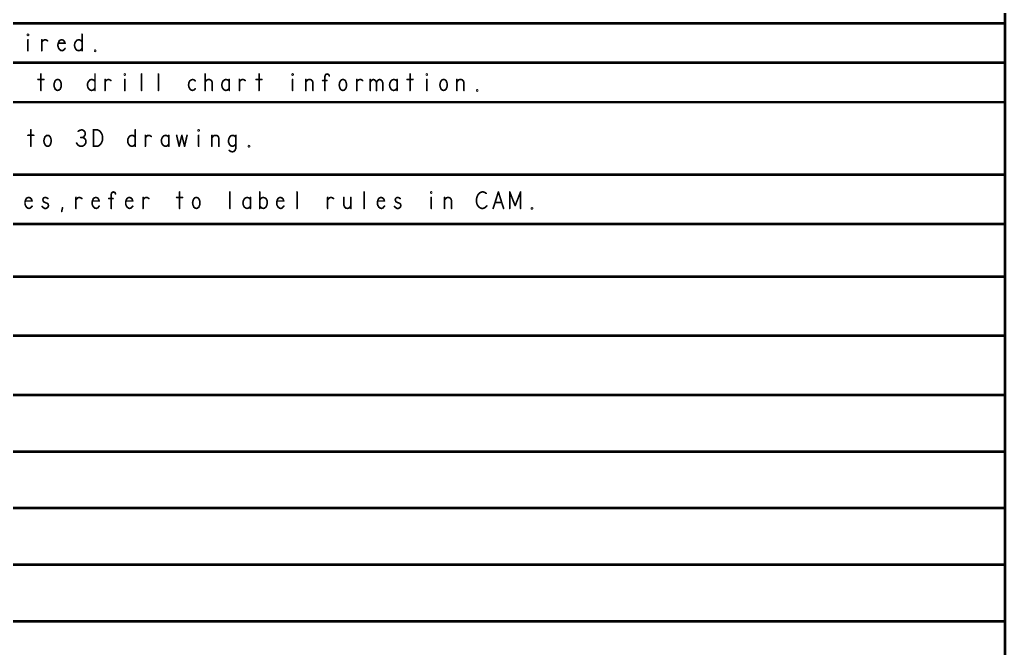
# Model space of a CAD drawing. Header units: millimetres. Extents: x 3362 to 3827, y -139 to 191.
# Drawn here: x 3437.5 to 3513.7, y -41.3 to 7.3 of the extents above; entities that cross this region are included whole.
import ezdxf

# ---------------------------------------------------------------- set-up
doc = ezdxf.new("R2010")
doc.units = ezdxf.units.MM
doc.header["$LTSCALE"] = 23.1
doc.layers.get('0').update_dxf_attribs({"linetype": 'CONTINUOUS'})

# ---------------------------------------------------------------- blocks, each defined once
blk = doc.blocks.new('PAD_R1')
at = {"const_width": 0.5}
blk.add_lwpolyline([(0.25, 0, 1), (-0.25, 0, 1)], format="xyb", close=True, dxfattribs=at)

msp = doc.modelspace()

# ---------------------------------------------------------------- linework, layer by layer
for points, const_width in [([(3387.064, 57.922), (3387.064, -95.383), (3513.593, -95.383), (3513.593, 57.922)], 0.203), ([(3387.084, 6.985), (3513.593, 6.985)], 0.203), ([(3442.347, 6.133), (3442.347, 4.863)], 0.127), ([(3438.171, 5.709), (3438.171, 4.863)], 0.127), ([(3439.241, 5.54), (3439.322, 5.625), (3439.402, 5.688), (3439.515, 5.709), (3439.595, 5.688), (3439.692, 5.625)], 0.127), ([(3439.241, 4.863), (3439.241, 5.709)], 0.127), ([(3441.035, 5.434), (3440.987, 5.582), (3440.907, 5.667), (3440.794, 5.709), (3440.681, 5.688), (3440.585, 5.625), (3440.521, 5.477), (3440.488, 5.35), (3440.488, 5.223), (3440.521, 5.096), (3440.601, 4.969), (3440.698, 4.884), (3440.81, 4.863), (3440.923, 4.905), (3441.035, 5.032)], 0.127), ([(3440.521, 5.434), (3441.035, 5.434)], 0.127), ([(3442.347, 5.053), (3442.283, 4.947), (3442.186, 4.884), (3442.073, 4.863), (3441.945, 4.905), (3441.848, 5.011), (3441.784, 5.138), (3441.768, 5.286), (3441.784, 5.434), (3441.848, 5.561), (3441.945, 5.667), (3442.073, 5.709), (3442.186, 5.688), (3442.266, 5.646), (3442.347, 5.561)], 0.127), ([(3387.084, 3.937), (3513.593, 3.937)], 0.203), ([(3439.171, 3.065), (3439.171, 1.795)], 0.127), ([(3443.346, 3.065), (3443.346, 1.795)], 0.127), ([(3446.943, 1.795), (3446.943, 3.065)], 0.127), ([(3448.238, 1.795), (3448.238, 3.065)], 0.127), ([(3451.851, 1.795), (3451.851, 3.065)], 0.127), ([(3456.011, 3.065), (3456.011, 1.795)], 0.127), ([(3461.096, 1.795), (3461.096, 2.874), (3461.128, 2.98), (3461.192, 3.044), (3461.289, 3.065), (3461.385, 3.022), (3461.434, 2.917)], 0.127), ([(3467.669, 3.065), (3467.669, 1.795)], 0.127), ([(3438.945, 2.641), (3439.396, 2.641)], 0.127), ([(3443.346, 1.985), (3443.282, 1.879), (3443.186, 1.816), (3443.073, 1.795), (3442.944, 1.837), (3442.848, 1.943), (3442.783, 2.07), (3442.767, 2.218), (3442.783, 2.366), (3442.848, 2.493), (3442.944, 2.599), (3443.073, 2.641), (3443.186, 2.62), (3443.266, 2.578), (3443.346, 2.493)], 0.127), ([(3444.127, 2.472), (3444.207, 2.557), (3444.288, 2.62), (3444.4, 2.641), (3444.481, 2.62), (3444.577, 2.557)], 0.127), ([(3444.127, 1.795), (3444.127, 2.641)], 0.127), ([(3445.648, 2.641), (3445.648, 1.795)], 0.127), ([(3451.086, 2.536), (3450.974, 2.62), (3450.877, 2.641), (3450.749, 2.599), (3450.652, 2.514), (3450.588, 2.366), (3450.572, 2.218), (3450.588, 2.07), (3450.652, 1.943), (3450.749, 1.837), (3450.877, 1.795), (3450.99, 1.837), (3451.086, 1.922)], 0.127), ([(3451.851, 2.451), (3451.932, 2.557), (3452.012, 2.62), (3452.141, 2.641), (3452.237, 2.62), (3452.35, 2.536), (3452.398, 2.409), (3452.398, 1.795)], 0.127), ([(3453.71, 2.493), (3453.645, 2.578), (3453.549, 2.62), (3453.436, 2.641), (3453.323, 2.599), (3453.227, 2.514), (3453.163, 2.387), (3453.13, 2.218), (3453.163, 2.049), (3453.227, 1.922), (3453.323, 1.837), (3453.436, 1.795), (3453.549, 1.816), (3453.645, 1.879), (3453.71, 1.964)], 0.127), ([(3453.71, 1.795), (3453.71, 2.641)], 0.127), ([(3454.49, 2.472), (3454.571, 2.557), (3454.651, 2.62), (3454.764, 2.641), (3454.844, 2.62), (3454.941, 2.557)], 0.127), ([(3454.49, 1.795), (3454.49, 2.641)], 0.127), ([(3455.785, 2.641), (3456.236, 2.641)], 0.127), ([(3458.602, 2.641), (3458.602, 1.795)], 0.127), ([(3459.623, 2.43), (3459.688, 2.536), (3459.784, 2.62), (3459.913, 2.641), (3460.026, 2.62), (3460.122, 2.536), (3460.171, 2.387), (3460.171, 1.795)], 0.127), ([(3459.623, 1.795), (3459.623, 2.641)], 0.127), ([(3461.241, 2.557), (3460.919, 2.557)], 0.127), ([(3463.558, 2.472), (3463.638, 2.557), (3463.719, 2.62), (3463.831, 2.641), (3463.912, 2.62), (3464.008, 2.557)], 0.127), ([(3463.558, 1.795), (3463.558, 2.641)], 0.127), ([(3464.596, 2.409), (3464.644, 2.514), (3464.725, 2.599), (3464.837, 2.641), (3464.95, 2.599), (3465.03, 2.514), (3465.079, 2.409), (3465.079, 1.795)], 0.127), ([(3464.596, 1.795), (3464.596, 2.641)], 0.127), ([(3465.079, 2.409), (3465.127, 2.514), (3465.207, 2.599), (3465.32, 2.641), (3465.432, 2.599), (3465.513, 2.514), (3465.561, 2.387), (3465.561, 1.795)], 0.127), ([(3466.664, 2.493), (3466.599, 2.578), (3466.503, 2.62), (3466.39, 2.641), (3466.277, 2.599), (3466.181, 2.514), (3466.117, 2.387), (3466.084, 2.218), (3466.117, 2.049), (3466.181, 1.922), (3466.277, 1.837), (3466.39, 1.795), (3466.503, 1.816), (3466.599, 1.879), (3466.664, 1.964)], 0.127), ([(3466.664, 1.795), (3466.664, 2.641)], 0.127), ([(3467.444, 2.641), (3467.895, 2.641)], 0.127), ([(3468.965, 2.641), (3468.965, 1.795)], 0.127), ([(3471.282, 2.43), (3471.347, 2.536), (3471.443, 2.62), (3471.572, 2.641), (3471.684, 2.62), (3471.781, 2.536), (3471.829, 2.387), (3471.829, 1.795)], 0.127), ([(3471.282, 1.795), (3471.282, 2.641)], 0.127), ([(3387.084, 0.889), (3513.593, 0.889)], 0.203), ([(3438.393, -1.249), (3438.393, -2.519)], 0.127), ([(3442.391, -1.841), (3442.488, -1.778), (3442.568, -1.672), (3442.601, -1.545), (3442.568, -1.418), (3442.488, -1.312), (3442.343, -1.249), (3442.198, -1.27), (3442.053, -1.355)], 0.127), ([(3446.455, -1.249), (3446.455, -2.519)], 0.127), ([(3438.167, -1.672), (3438.618, -1.672)], 0.127), ([(3441.925, -2.265), (3442.021, -2.413), (3442.15, -2.498), (3442.295, -2.519), (3442.424, -2.498), (3442.552, -2.392), (3442.633, -2.265), (3442.649, -2.138), (3442.617, -1.99), (3442.504, -1.884), (3442.391, -1.841), (3442.247, -1.841)], 0.127), ([(3446.455, -2.328), (3446.39, -2.434), (3446.294, -2.498), (3446.181, -2.519), (3446.052, -2.476), (3445.956, -2.371), (3445.891, -2.244), (3445.875, -2.095), (3445.891, -1.947), (3445.956, -1.82), (3446.052, -1.714), (3446.181, -1.672), (3446.294, -1.693), (3446.374, -1.736), (3446.455, -1.82)], 0.127), ([(3447.235, -1.841), (3447.316, -1.757), (3447.396, -1.693), (3447.509, -1.672), (3447.589, -1.693), (3447.686, -1.757)], 0.127), ([(3447.235, -2.519), (3447.235, -1.672)], 0.127), ([(3449.045, -1.82), (3448.981, -1.736), (3448.885, -1.693), (3448.772, -1.672), (3448.659, -1.714), (3448.563, -1.799), (3448.498, -1.926), (3448.466, -2.095), (3448.498, -2.265), (3448.563, -2.392), (3448.659, -2.476), (3448.772, -2.519), (3448.885, -2.498), (3448.981, -2.434), (3449.045, -2.349)], 0.127), ([(3449.045, -2.519), (3449.045, -1.672)], 0.127), ([(3449.649, -1.672), (3449.842, -2.519)], 0.127), ([(3449.842, -2.519), (3450.051, -1.672)], 0.127), ([(3450.051, -1.672), (3450.26, -2.519)], 0.127), ([(3450.26, -2.519), (3450.453, -1.672)], 0.127), ([(3451.347, -1.672), (3451.347, -2.519)], 0.127), ([(3452.368, -1.884), (3452.433, -1.778), (3452.529, -1.693), (3452.658, -1.672), (3452.771, -1.693), (3452.867, -1.778), (3452.916, -1.926), (3452.916, -2.519)], 0.127), ([(3452.368, -2.519), (3452.368, -1.672)], 0.127), ([(3454.227, -1.841), (3454.163, -1.757), (3454.066, -1.693), (3453.953, -1.672), (3453.825, -1.714), (3453.744, -1.799), (3453.68, -1.947), (3453.648, -2.095), (3453.664, -2.222), (3453.728, -2.371), (3453.825, -2.476), (3453.953, -2.519), (3454.05, -2.498), (3454.163, -2.413), (3454.227, -2.328)], 0.127), ([(3453.712, -2.836), (3453.825, -2.921), (3453.953, -2.942), (3454.066, -2.921), (3454.163, -2.815), (3454.227, -2.667), (3454.227, -1.672)], 0.127), ([(3387.084, -4.699), (3513.593, -4.699)], 0.203), ([(3444.596, -7.316), (3444.596, -6.236), (3444.628, -6.131), (3444.693, -6.067), (3444.789, -6.046), (3444.886, -6.088), (3444.934, -6.194)], 0.127), ([(3449.874, -6.046), (3449.874, -7.316)], 0.127), ([(3453.76, -7.316), (3453.76, -6.046)], 0.127), ([(3456.062, -7.316), (3456.062, -6.046)], 0.127), ([(3458.942, -7.316), (3458.942, -6.046)], 0.127), ([(3464.124, -7.316), (3464.124, -6.046)], 0.127), ([(3473.545, -6.152), (3473.449, -6.088), (3473.336, -6.046), (3473.207, -6.046), (3473.063, -6.109), (3472.95, -6.215), (3472.87, -6.342), (3472.805, -6.554), (3472.789, -6.744), (3472.821, -6.935), (3472.87, -7.062), (3472.966, -7.189), (3473.079, -7.274), (3473.191, -7.316), (3473.304, -7.316), (3473.417, -7.274), (3473.513, -7.21), (3473.593, -7.125)], 0.127), ([(3474.085, -7.316), (3474.487, -6.046)], 0.127), ([(3474.487, -6.046), (3474.889, -7.316)], 0.127), ([(3475.364, -7.316), (3475.364, -6.046)], 0.127), ([(3475.364, -6.046), (3475.782, -7.104)], 0.127), ([(3475.782, -7.104), (3476.2, -6.046)], 0.127), ([(3476.2, -6.046), (3476.2, -7.316)], 0.127), ([(3438.489, -6.744), (3438.441, -6.596), (3438.36, -6.512), (3438.248, -6.469), (3438.135, -6.49), (3438.038, -6.554), (3437.974, -6.702), (3437.942, -6.829), (3437.942, -6.956), (3437.974, -7.083), (3438.055, -7.21), (3438.151, -7.295), (3438.264, -7.316), (3438.376, -7.274), (3438.489, -7.147)], 0.127), ([(3437.974, -6.744), (3438.489, -6.744)], 0.127), ([(3439.27, -7.168), (3439.35, -7.252), (3439.463, -7.316), (3439.559, -7.316), (3439.656, -7.274), (3439.72, -7.21), (3439.752, -7.125), (3439.736, -6.998), (3439.672, -6.935), (3439.382, -6.808), (3439.318, -6.66), (3439.35, -6.554), (3439.414, -6.49), (3439.511, -6.469), (3439.607, -6.49), (3439.704, -6.554)], 0.127), ([(3441.876, -6.639), (3441.957, -6.554), (3442.037, -6.49), (3442.15, -6.469), (3442.231, -6.49), (3442.327, -6.554)], 0.127), ([(3441.876, -7.316), (3441.876, -6.469)], 0.127), ([(3443.671, -6.744), (3443.622, -6.596), (3443.542, -6.512), (3443.429, -6.469), (3443.317, -6.49), (3443.22, -6.554), (3443.156, -6.702), (3443.124, -6.829), (3443.124, -6.956), (3443.156, -7.083), (3443.236, -7.21), (3443.333, -7.295), (3443.445, -7.316), (3443.558, -7.274), (3443.671, -7.147)], 0.127), ([(3443.156, -6.744), (3443.671, -6.744)], 0.127), ([(3444.741, -6.554), (3444.419, -6.554)], 0.127), ([(3446.261, -6.744), (3446.213, -6.596), (3446.133, -6.512), (3446.02, -6.469), (3445.907, -6.49), (3445.811, -6.554), (3445.747, -6.702), (3445.714, -6.829), (3445.714, -6.956), (3445.747, -7.083), (3445.827, -7.21), (3445.924, -7.295), (3446.036, -7.316), (3446.149, -7.274), (3446.261, -7.147)], 0.127), ([(3445.747, -6.744), (3446.261, -6.744)], 0.127), ([(3447.058, -6.639), (3447.139, -6.554), (3447.219, -6.49), (3447.332, -6.469), (3447.412, -6.49), (3447.509, -6.554)], 0.127), ([(3447.058, -7.316), (3447.058, -6.469)], 0.127), ([(3449.649, -6.469), (3450.099, -6.469)], 0.127), ([(3455.345, -6.617), (3455.281, -6.533), (3455.185, -6.49), (3455.072, -6.469), (3454.959, -6.512), (3454.863, -6.596), (3454.798, -6.723), (3454.766, -6.893), (3454.798, -7.062), (3454.863, -7.189), (3454.959, -7.274), (3455.072, -7.316), (3455.185, -7.295), (3455.281, -7.231), (3455.345, -7.147)], 0.127), ([(3455.345, -7.316), (3455.345, -6.469)], 0.127), ([(3456.062, -6.681), (3456.142, -6.554), (3456.239, -6.49), (3456.335, -6.469), (3456.48, -6.512), (3456.576, -6.596), (3456.641, -6.744), (3456.641, -6.914), (3456.608, -7.083), (3456.544, -7.21), (3456.432, -7.295), (3456.335, -7.316), (3456.239, -7.295), (3456.142, -7.231), (3456.062, -7.125)], 0.127), ([(3457.92, -6.744), (3457.872, -6.596), (3457.791, -6.512), (3457.679, -6.469), (3457.566, -6.49), (3457.469, -6.554), (3457.405, -6.702), (3457.373, -6.829), (3457.373, -6.956), (3457.405, -7.083), (3457.486, -7.21), (3457.582, -7.295), (3457.695, -7.316), (3457.807, -7.274), (3457.92, -7.147)], 0.127), ([(3457.405, -6.744), (3457.92, -6.744)], 0.127), ([(3461.307, -6.639), (3461.388, -6.554), (3461.468, -6.49), (3461.581, -6.469), (3461.662, -6.49), (3461.758, -6.554)], 0.127), ([(3461.307, -7.316), (3461.307, -6.469)], 0.127), ([(3462.555, -6.469), (3462.555, -7.062), (3462.619, -7.21), (3462.716, -7.295), (3462.828, -7.316), (3462.941, -7.295), (3463.037, -7.21), (3463.102, -7.062)], 0.127), ([(3463.102, -7.316), (3463.102, -6.469)], 0.127), ([(3465.692, -6.744), (3465.644, -6.596), (3465.564, -6.512), (3465.451, -6.469), (3465.338, -6.49), (3465.242, -6.554), (3465.178, -6.702), (3465.145, -6.829), (3465.145, -6.956), (3465.178, -7.083), (3465.258, -7.21), (3465.355, -7.295), (3465.467, -7.316), (3465.58, -7.274), (3465.692, -7.147)], 0.127), ([(3465.178, -6.744), (3465.692, -6.744)], 0.127), ([(3466.473, -7.168), (3466.554, -7.252), (3466.666, -7.316), (3466.763, -7.316), (3466.859, -7.274), (3466.923, -7.21), (3466.956, -7.125), (3466.94, -6.998), (3466.875, -6.935), (3466.586, -6.808), (3466.521, -6.66), (3466.554, -6.554), (3466.618, -6.49), (3466.714, -6.469), (3466.811, -6.49), (3466.907, -6.554)], 0.127), ([(3469.305, -6.469), (3469.305, -7.316)], 0.127), ([(3470.327, -6.681), (3470.391, -6.575), (3470.488, -6.49), (3470.617, -6.469), (3470.729, -6.49), (3470.826, -6.575), (3470.874, -6.723), (3470.874, -7.316)], 0.127), ([(3470.327, -7.316), (3470.327, -6.469)], 0.127), ([(3474.744, -6.871), (3474.229, -6.871)], 0.127), ([(3440.774, -7.549), (3440.839, -7.274)], 0.127), ([(3387.084, -8.515), (3513.593, -8.515)], 0.203), ([(3387.084, -12.579), (3513.593, -12.579)], 0.203), ([(3387.084, -17.151), (3513.593, -17.151)], 0.203), ([(3387.084, -21.723), (3513.593, -21.723)], 0.203), ([(3387.084, -26.092), (3513.593, -26.092)], 0.203), ([(3387.084, -30.461), (3513.593, -30.461)], 0.203), ([(3387.084, -34.83), (3513.593, -34.83)], 0.203), ([(3387.084, -39.199), (3513.593, -39.199)], 0.203)]:
    msp.add_lwpolyline(points, dxfattribs=dict(const_width=const_width))
at = {"const_width": 0.127}
for points in [[(3438.171, 6.048), (3438.139, 6.069), (3438.139, 6.112), (3438.171, 6.133), (3438.203, 6.112), (3438.203, 6.069)], [(3443.353, 4.82), (3443.32, 4.842), (3443.32, 4.884), (3443.353, 4.905), (3443.385, 4.884), (3443.385, 4.842)], [(3445.648, 2.98), (3445.615, 3.001), (3445.615, 3.044), (3445.648, 3.065), (3445.68, 3.044), (3445.68, 3.001)], [(3458.602, 2.98), (3458.569, 3.001), (3458.569, 3.044), (3458.602, 3.065), (3458.634, 3.044), (3458.634, 3.001)], [(3468.965, 2.98), (3468.933, 3.001), (3468.933, 3.044), (3468.965, 3.065), (3468.997, 3.044), (3468.997, 3.001)], [(3440.466, 1.795), (3440.369, 1.816), (3440.273, 1.901), (3440.209, 2.049), (3440.176, 2.218), (3440.209, 2.387), (3440.273, 2.536), (3440.369, 2.62), (3440.466, 2.641), (3440.562, 2.62), (3440.659, 2.536), (3440.723, 2.387), (3440.74, 2.218), (3440.723, 2.049), (3440.659, 1.901), (3440.562, 1.816)], [(3462.488, 1.795), (3462.391, 1.816), (3462.295, 1.901), (3462.23, 2.049), (3462.198, 2.218), (3462.23, 2.387), (3462.295, 2.536), (3462.391, 2.62), (3462.488, 2.641), (3462.584, 2.62), (3462.681, 2.536), (3462.745, 2.387), (3462.761, 2.218), (3462.745, 2.049), (3462.681, 1.901), (3462.584, 1.816)], [(3470.26, 1.795), (3470.164, 1.816), (3470.067, 1.901), (3470.003, 2.049), (3469.971, 2.218), (3470.003, 2.387), (3470.067, 2.536), (3470.164, 2.62), (3470.26, 2.641), (3470.357, 2.62), (3470.453, 2.536), (3470.517, 2.387), (3470.534, 2.218), (3470.517, 2.049), (3470.453, 1.901), (3470.357, 1.816)], [(3472.851, 1.752), (3472.819, 1.774), (3472.819, 1.816), (3472.851, 1.837), (3472.883, 1.816), (3472.883, 1.774)], [(3443.22, -2.519), (3443.22, -1.249), (3443.542, -1.249), (3443.671, -1.312), (3443.767, -1.397), (3443.848, -1.524), (3443.912, -1.672), (3443.928, -1.884), (3443.912, -2.095), (3443.848, -2.244), (3443.767, -2.371), (3443.671, -2.455), (3443.542, -2.519)], [(3451.347, -1.333), (3451.314, -1.312), (3451.314, -1.27), (3451.347, -1.249), (3451.379, -1.27), (3451.379, -1.312)], [(3439.688, -2.519), (3439.591, -2.498), (3439.495, -2.413), (3439.431, -2.265), (3439.398, -2.095), (3439.431, -1.926), (3439.495, -1.778), (3439.591, -1.693), (3439.688, -1.672), (3439.784, -1.693), (3439.881, -1.778), (3439.945, -1.926), (3439.962, -2.095), (3439.945, -2.265), (3439.881, -2.413), (3439.784, -2.498)], [(3455.233, -2.561), (3455.201, -2.54), (3455.201, -2.498), (3455.233, -2.476), (3455.265, -2.498), (3455.265, -2.54)], [(3469.305, -6.131), (3469.273, -6.109), (3469.273, -6.067), (3469.305, -6.046), (3469.337, -6.067), (3469.337, -6.109)], [(3451.17, -7.316), (3451.073, -7.295), (3450.976, -7.21), (3450.912, -7.062), (3450.88, -6.893), (3450.912, -6.723), (3450.976, -6.575), (3451.073, -6.49), (3451.17, -6.469), (3451.266, -6.49), (3451.363, -6.575), (3451.427, -6.723), (3451.443, -6.893), (3451.427, -7.062), (3451.363, -7.21), (3451.266, -7.295)], [(3477.078, -7.358), (3477.045, -7.337), (3477.045, -7.295), (3477.078, -7.274), (3477.11, -7.295), (3477.11, -7.337)]]:
    msp.add_lwpolyline(points, close=True, dxfattribs=at)

# ---------------------------------------------------------------- block references
for p, xscale, yscale in [((3513.593, 6.985), 0.2032, 0.2032), ((3442.347, 6.133), 0.127, 0.127), ((3438.171, 5.709), 0.127, 0.127), ((3439.241, 5.709), 0.127, 0.127), ((3439.241, 5.54), 0.127, 0.127), ((3439.692, 5.625), 0.127, 0.127), ((3440.521, 5.434), 0.127, 0.127), ((3441.035, 5.434), 0.127, 0.127), ((3441.035, 5.434), 0.127, 0.127), ((3442.347, 5.561), 0.127, 0.127), ((3438.171, 4.863), 0.127, 0.127), ((3439.241, 4.863), 0.127, 0.127), ((3441.035, 5.032), 0.127, 0.127), ((3442.347, 5.053), 0.127, 0.127), ((3442.347, 4.863), 0.127, 0.127), ((3513.593, 3.937), 0.2032, 0.2032), ((3439.171, 3.065), 0.127, 0.127), ((3443.346, 3.065), 0.127, 0.127), ((3446.943, 3.065), 0.127, 0.127), ((3448.238, 3.065), 0.127, 0.127), ((3451.851, 3.065), 0.127, 0.127), ((3456.011, 3.065), 0.127, 0.127), ((3467.669, 3.065), 0.127, 0.127), ((3438.945, 2.641), 0.127, 0.127), ((3439.396, 2.641), 0.127, 0.127), ((3443.346, 2.493), 0.127, 0.127), ((3444.127, 2.641), 0.127, 0.127), ((3444.127, 2.472), 0.127, 0.127), ((3444.577, 2.557), 0.127, 0.127), ((3445.648, 2.641), 0.127, 0.127), ((3451.086, 2.536), 0.127, 0.127), ((3451.851, 2.451), 0.127, 0.127), ((3453.71, 2.641), 0.127, 0.127), ((3453.71, 2.493), 0.127, 0.127), ((3454.49, 2.641), 0.127, 0.127), ((3454.49, 2.472), 0.127, 0.127), ((3454.941, 2.557), 0.127, 0.127), ((3455.785, 2.641), 0.127, 0.127), ((3456.236, 2.641), 0.127, 0.127), ((3458.602, 2.641), 0.127, 0.127), ((3459.623, 2.641), 0.127, 0.127), ((3459.623, 2.43), 0.127, 0.127), ((3460.919, 2.557), 0.127, 0.127), ((3461.241, 2.557), 0.127, 0.127), ((3461.434, 2.917), 0.127, 0.127), ((3463.558, 2.641), 0.127, 0.127), ((3463.558, 2.472), 0.127, 0.127), ((3464.008, 2.557), 0.127, 0.127), ((3464.596, 2.641), 0.127, 0.127), ((3464.596, 2.409), 0.127, 0.127), ((3465.079, 2.409), 0.127, 0.127), ((3466.664, 2.641), 0.127, 0.127), ((3466.664, 2.493), 0.127, 0.127), ((3467.444, 2.641), 0.127, 0.127), ((3467.895, 2.641), 0.127, 0.127), ((3468.965, 2.641), 0.127, 0.127), ((3471.282, 2.641), 0.127, 0.127), ((3471.282, 2.43), 0.127, 0.127), ((3439.171, 1.795), 0.127, 0.127), ((3443.346, 1.985), 0.127, 0.127), ((3443.346, 1.795), 0.127, 0.127), ((3444.127, 1.795), 0.127, 0.127), ((3445.648, 1.795), 0.127, 0.127), ((3446.943, 1.795), 0.127, 0.127), ((3448.238, 1.795), 0.127, 0.127), ((3451.086, 1.922), 0.127, 0.127), ((3451.851, 1.795), 0.127, 0.127), ((3452.398, 1.795), 0.127, 0.127), ((3453.71, 1.964), 0.127, 0.127), ((3453.71, 1.795), 0.127, 0.127), ((3454.49, 1.795), 0.127, 0.127), ((3456.011, 1.795), 0.127, 0.127), ((3458.602, 1.795), 0.127, 0.127), ((3459.623, 1.795), 0.127, 0.127), ((3460.171, 1.795), 0.127, 0.127), ((3461.096, 1.795), 0.127, 0.127), ((3463.558, 1.795), 0.127, 0.127), ((3464.596, 1.795), 0.127, 0.127), ((3465.079, 1.795), 0.127, 0.127), ((3465.561, 1.795), 0.127, 0.127), ((3466.664, 1.964), 0.127, 0.127), ((3466.664, 1.795), 0.127, 0.127), ((3467.669, 1.795), 0.127, 0.127), ((3468.965, 1.795), 0.127, 0.127), ((3471.282, 1.795), 0.127, 0.127), ((3471.829, 1.795), 0.127, 0.127), ((3513.593, 0.889), 0.2032, 0.2032), ((3438.393, -1.249), 0.127, 0.127), ((3442.053, -1.355), 0.127, 0.127), ((3446.455, -1.249), 0.127, 0.127), ((3438.167, -1.672), 0.127, 0.127), ((3438.618, -1.672), 0.127, 0.127), ((3441.925, -2.265), 0.127, 0.127), ((3442.247, -1.841), 0.127, 0.127), ((3442.391, -1.841), 0.127, 0.127), ((3446.455, -1.82), 0.127, 0.127), ((3446.455, -2.328), 0.127, 0.127), ((3447.235, -1.672), 0.127, 0.127), ((3447.235, -1.841), 0.127, 0.127), ((3447.686, -1.757), 0.127, 0.127), ((3449.045, -1.672), 0.127, 0.127), ((3449.045, -1.82), 0.127, 0.127), ((3449.649, -1.672), 0.127, 0.127), ((3450.051, -1.672), 0.127, 0.127), ((3450.051, -1.672), 0.127, 0.127), ((3450.453, -1.672), 0.127, 0.127), ((3451.347, -1.672), 0.127, 0.127), ((3452.368, -1.672), 0.127, 0.127), ((3452.368, -1.884), 0.127, 0.127), ((3454.227, -1.672), 0.127, 0.127), ((3454.227, -1.841), 0.127, 0.127), ((3454.227, -2.328), 0.127, 0.127), ((3438.393, -2.519), 0.127, 0.127), ((3446.455, -2.519), 0.127, 0.127), ((3447.235, -2.519), 0.127, 0.127), ((3449.045, -2.349), 0.127, 0.127), ((3449.045, -2.519), 0.127, 0.127), ((3449.842, -2.519), 0.127, 0.127), ((3449.842, -2.519), 0.127, 0.127), ((3450.26, -2.519), 0.127, 0.127), ((3450.26, -2.519), 0.127, 0.127), ((3451.347, -2.519), 0.127, 0.127), ((3452.368, -2.519), 0.127, 0.127), ((3452.916, -2.519), 0.127, 0.127), ((3453.712, -2.836), 0.127, 0.127), ((3513.593, -4.699), 0.2032, 0.2032), ((3449.874, -6.046), 0.127, 0.127), ((3453.76, -6.046), 0.127, 0.127), ((3456.062, -6.046), 0.127, 0.127), ((3458.942, -6.046), 0.127, 0.127), ((3464.124, -6.046), 0.127, 0.127), ((3473.545, -6.152), 0.127, 0.127), ((3474.487, -6.046), 0.127, 0.127), ((3474.487, -6.046), 0.127, 0.127), ((3475.364, -6.046), 0.127, 0.127), ((3475.364, -6.046), 0.127, 0.127), ((3476.2, -6.046), 0.127, 0.127), ((3476.2, -6.046), 0.127, 0.127), ((3437.974, -6.744), 0.127, 0.127), ((3438.489, -6.744), 0.127, 0.127), ((3438.489, -6.744), 0.127, 0.127), ((3439.704, -6.554), 0.127, 0.127), ((3441.876, -6.469), 0.127, 0.127), ((3441.876, -6.639), 0.127, 0.127), ((3442.327, -6.554), 0.127, 0.127), ((3443.156, -6.744), 0.127, 0.127), ((3443.671, -6.744), 0.127, 0.127), ((3443.671, -6.744), 0.127, 0.127), ((3444.419, -6.554), 0.127, 0.127), ((3444.741, -6.554), 0.127, 0.127), ((3444.934, -6.194), 0.127, 0.127), ((3445.747, -6.744), 0.127, 0.127), ((3446.261, -6.744), 0.127, 0.127), ((3446.261, -6.744), 0.127, 0.127), ((3447.058, -6.469), 0.127, 0.127), ((3447.058, -6.639), 0.127, 0.127), ((3447.509, -6.554), 0.127, 0.127), ((3449.649, -6.469), 0.127, 0.127), ((3450.099, -6.469), 0.127, 0.127), ((3455.345, -6.469), 0.127, 0.127), ((3455.345, -6.617), 0.127, 0.127), ((3456.062, -6.681), 0.127, 0.127), ((3457.405, -6.744), 0.127, 0.127), ((3457.92, -6.744), 0.127, 0.127), ((3457.92, -6.744), 0.127, 0.127), ((3461.307, -6.469), 0.127, 0.127), ((3461.307, -6.639), 0.127, 0.127), ((3461.758, -6.554), 0.127, 0.127), ((3462.555, -6.469), 0.127, 0.127), ((3463.102, -6.469), 0.127, 0.127), ((3465.178, -6.744), 0.127, 0.127), ((3465.692, -6.744), 0.127, 0.127), ((3465.692, -6.744), 0.127, 0.127), ((3466.907, -6.554), 0.127, 0.127), ((3469.305, -6.469), 0.127, 0.127), ((3470.327, -6.469), 0.127, 0.127), ((3470.327, -6.681), 0.127, 0.127), ((3474.229, -6.871), 0.127, 0.127), ((3474.744, -6.871), 0.127, 0.127), ((3438.489, -7.147), 0.127, 0.127), ((3439.27, -7.168), 0.127, 0.127), ((3440.774, -7.549), 0.127, 0.127), ((3440.839, -7.274), 0.127, 0.127), ((3441.876, -7.316), 0.127, 0.127), ((3443.671, -7.147), 0.127, 0.127), ((3444.596, -7.316), 0.127, 0.127), ((3446.261, -7.147), 0.127, 0.127), ((3447.058, -7.316), 0.127, 0.127), ((3449.874, -7.316), 0.127, 0.127), ((3453.76, -7.316), 0.127, 0.127), ((3455.345, -7.147), 0.127, 0.127), ((3455.345, -7.316), 0.127, 0.127), ((3456.062, -7.125), 0.127, 0.127), ((3456.062, -7.316), 0.127, 0.127), ((3457.92, -7.147), 0.127, 0.127), ((3458.942, -7.316), 0.127, 0.127), ((3461.307, -7.316), 0.127, 0.127), ((3463.102, -7.062), 0.127, 0.127), ((3463.102, -7.316), 0.127, 0.127), ((3464.124, -7.316), 0.127, 0.127), ((3465.692, -7.147), 0.127, 0.127), ((3466.473, -7.168), 0.127, 0.127), ((3469.305, -7.316), 0.127, 0.127), ((3470.327, -7.316), 0.127, 0.127), ((3470.874, -7.316), 0.127, 0.127), ((3473.593, -7.125), 0.127, 0.127), ((3474.085, -7.316), 0.127, 0.127), ((3474.889, -7.316), 0.127, 0.127), ((3475.364, -7.316), 0.127, 0.127), ((3475.782, -7.104), 0.127, 0.127), ((3475.782, -7.104), 0.127, 0.127), ((3476.2, -7.316), 0.127, 0.127), ((3513.593, -8.515), 0.2032, 0.2032), ((3513.593, -12.579), 0.2032, 0.2032), ((3513.593, -17.151), 0.2032, 0.2032), ((3513.593, -21.723), 0.2032, 0.2032), ((3513.593, -26.092), 0.2032, 0.2032), ((3513.593, -30.461), 0.2032, 0.2032), ((3513.593, -34.83), 0.2032, 0.2032), ((3513.593, -39.199), 0.2032, 0.2032)]:
    msp.add_blockref('PAD_R1', p, dxfattribs=dict(xscale=xscale, yscale=yscale))

doc.saveas('drawing.dxf')
